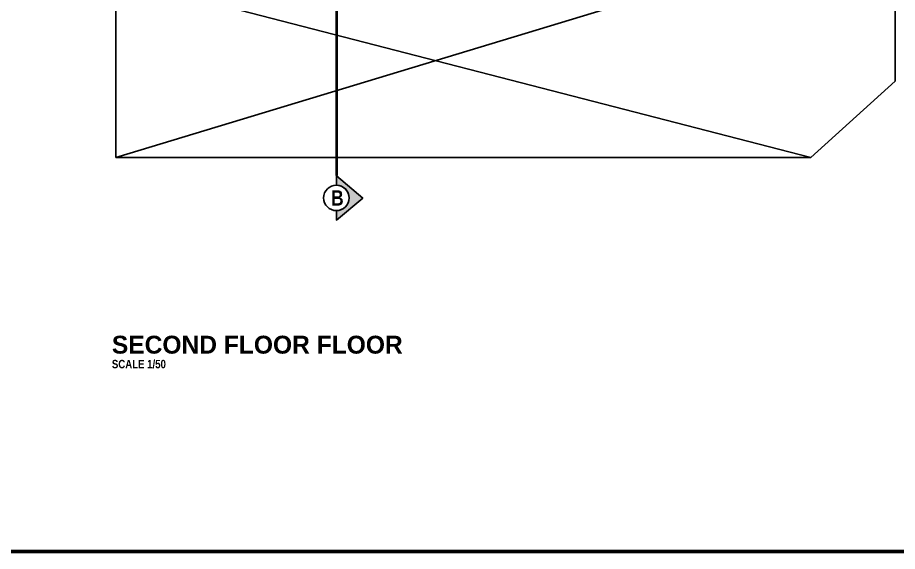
# Model space of a CAD drawing. Header units: millimetres. Extents: x -249630 to 95394, y -188036 to 109963.
# Drawn here: x -85376 to -70983, y 23274 to 32017 of the extents above; entities that cross this region are included whole.
import ezdxf

# ---------------------------------------------------------------- set-up
doc = ezdxf.new("R2010")
doc.units = ezdxf.units.MM
doc.linetypes.add('ACAD_ISO04W100', pattern=[30, 24, -3, 0, -3])
for name, color, linetype in [('Layer2', 8, 'Continuous'), ('Layer3', 3, 'Continuous'), ('SOMBRA', 252, 'Continuous'), ('TEXTOS', 11, 'Continuous'), ('TITULOS', 180, 'Continuous'), ('VEREDA', 1, 'Continuous')]:
    doc.layers.add(name, color=color, linetype=linetype)
doc.layers.add('MUROS', color=6, linetype='Continuous', lineweight=60)
doc.styles.add('DESCRIPCION(E)', font='swisscbi.ttf', dxfattribs={"width": 1.1, "oblique": 15, "height": 0.15})
doc.styles.add('SUBTITULOS', font='swisscbi.ttf', dxfattribs={"oblique": 15, "height": 0.2})
doc.styles.add('TITULOS(E)', font='swisscbi.ttf', dxfattribs={"oblique": 15, "height": 0.23})

msp = doc.modelspace()

# ---------------------------------------------------------------- hatches: boundary and pattern name
at = {"layer": 'SOMBRA'}
h = msp.add_hatch(color=252, dxfattribs=at)
h.dxf.hatch_style = 1
edge = h.paths.add_edge_path()
edge.add_line((-80160.10064699224, 28854.94266903054), (-80160.10064699224, 28699.16850749656))
edge.add_line((-80160.10064699224, 28699.16850749662), (-79728.22553731377, 29060.96625684108))
edge.add_line((-79728.22553731388, 29060.96625684088), (-80157.59006578958, 29425.27753508517))
edge.add_line((-80157.59006578958, 29425.2775350856), (-80157.59006578958, 29271.71020257137))
edge.add_arc((-80160.94449948944, 29063.33908090627), 208.3981203598663, -89.7679954182201, 89.07771148023562, ccw=False)

# ---------------------------------------------------------------- linework, layer by layer
at = {"layer": 'Layer2'}
for points in [[(-83771.31790523493, 32665.27270449905), (-72396.31790523493, 29727.77270449905)], [(-74083.81790523493, 32665.27270449905), (-83771.31790523493, 29727.77270449905)]]:
    msp.add_lwpolyline(points, dxfattribs=at)
at = {"layer": 'Layer3', "linetype": 'ACAD_ISO04W100', "ltscale": 0.025, "const_width": 43.74999999999999}
msp.add_lwpolyline([(-80157.59006578958, 29425.27753508501), (-80157.59006578958, 34643.9104454449)], dxfattribs=at)
at = {"layer": 'Layer3', "color": 3}
msp.add_lwpolyline([(-80160.10064699224, 28854.94266903054), (-80160.10064699224, 28699.16850749604), (-79728.22553731388, 29060.96625684088), (-80157.59006578958, 29425.27753508501), (-80157.59006578958, 29271.71020257109, -0.9899772876040576), (-80160.10064699224, 28854.94266903054, -0.9880242678328159)], format="xyb", dxfattribs=at)
msp.add_circle((-80160.94449948944, 29063.33908090569), 208.3981203598078, dxfattribs=at)
at = {"layer": 'MUROS'}
msp.add_lwpolyline([(-100852.6796656559, 23273.83214249942), (-44521.54558451587, 23273.83214249942), (-44521.54558451587, 60773.83214249942), (-100852.6796656559, 60773.83214249942)], close=True, dxfattribs=at)
at = {"layer": 'VEREDA'}
for p, q in [((-71021.31790523493, 34665.27270449905), (-71021.31790523493, 30977.77270449905)), ((-83771.31790523493, 29727.77270449905), (-83771.31790523493, 32665.27270449905)), ((-71021.31790523493, 30977.77270449905), (-72396.31790523493, 29727.77270449905)), ((-72396.31790523493, 29727.77270449905), (-83771.31790523493, 29727.77270449905))]:
    msp.add_line(p, q, dxfattribs=at)

# ---------------------------------------------------------------- texts
at = {"layer": 'TEXTOS', "color": 5, "linetype": 'ByBlock', "style": 'SUBTITULOS'}
msp.add_text('B', height=249.375, dxfattribs=at).set_placement((-80247.58908030711, 28937.62701328259))
at = {"layer": 'TEXTOS', "linetype": 'ByBlock', "style": 'DESCRIPCION(E)'}
msp.add_text('SCALE 1/50', height=137.5, dxfattribs=at).set_placement((-83833.29050038959, 26273.1782835256))
at = {"layer": 'TITULOS', "linetype": 'ByBlock', "style": 'TITULOS(E)', "width": 1.2}
msp.add_text('SECOND FLOOR FLOOR', height=292.5, dxfattribs=at).set_placement((-83833.29050038959, 26513.47314845797))

doc.saveas('drawing.dxf')
